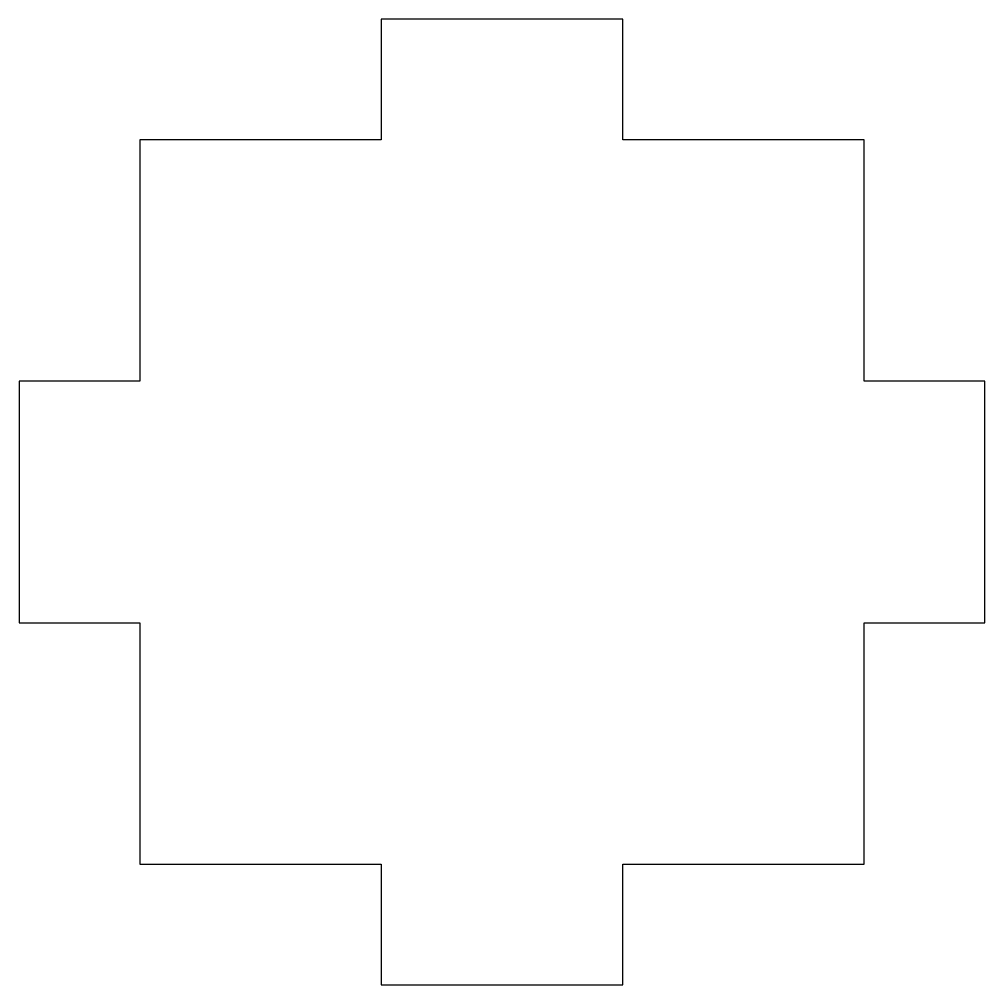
# Model space of a CAD drawing. Header units: millimetres. Extents: x -60 to 20, y -20 to 60.
import ezdxf

# ---------------------------------------------------------------- set-up
doc = ezdxf.new("R2010")
doc.units = ezdxf.units.MM
doc.layers.get('0').update_dxf_attribs({"linetype": 'CONTINUOUS'})

msp = doc.modelspace()

# ---------------------------------------------------------------- linework, layer by layer
msp.add_lwpolyline([(-50, 50), (-50, 30), (-60, 30), (-60, 10), (-50, 10), (-50, -10), (-30, -10), (-30, -20), (-10, -20), (-10, -10), (10, -10), (10, 10), (20, 10), (20, 30), (10, 30), (10, 50), (-10, 50), (-10, 60), (-30, 60), (-30, 50)], close=True)

doc.saveas('drawing.dxf')
